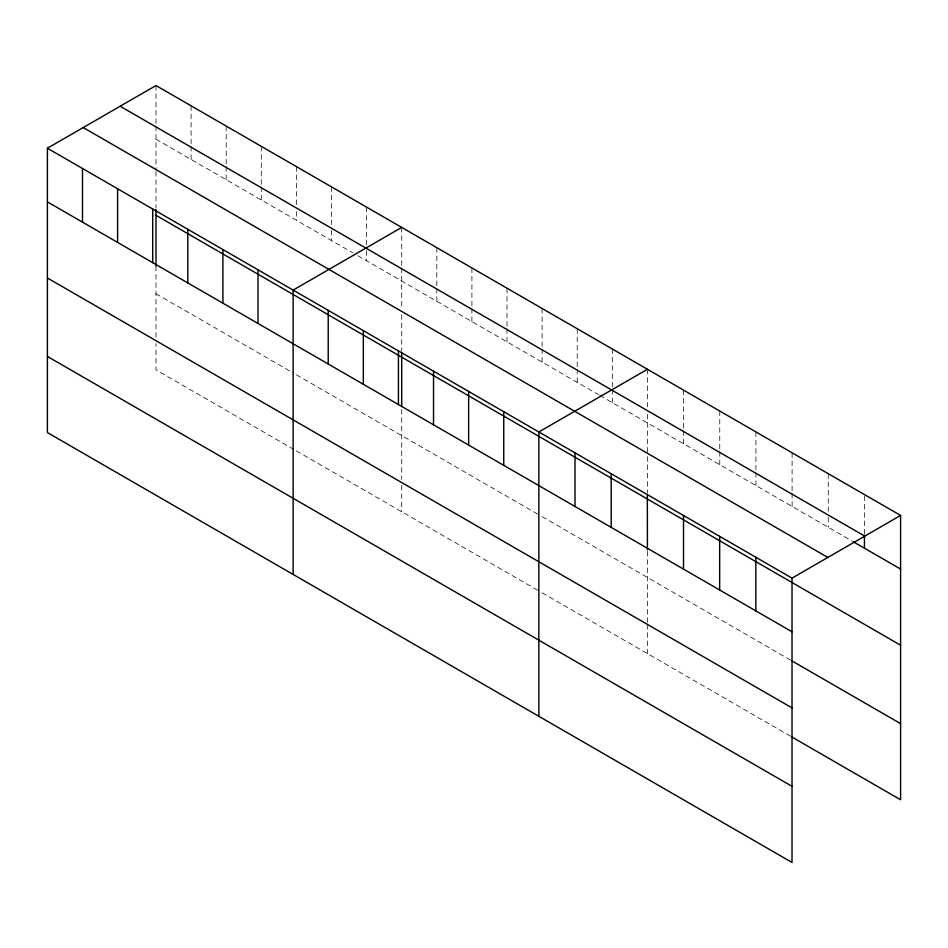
<?xml version="1.0" encoding="UTF-8"?>
<svg xmlns="http://www.w3.org/2000/svg" width="948" height="948" viewBox="0 0 948 948"><rect width="100%" height="100%" fill="white"/><g stroke="black" fill="none" stroke-linecap="round" stroke-linejoin="round"><path stroke-width="0.71" stroke-dasharray="4.74 3.56" d="M155.982 139.178L352.81 252.82M357.834 255.711L598.544 394.688M599.788 395.411L851.968 541M155.982 293.738L293.892 373.358M296.404 374.804L539.613 515.226M542.126 516.672L790.857 660.27M293.892 449.482L155.982 369.862L155.982 343.508M296.404 450.928L539.613 591.351M542.126 592.796L790.857 736.395M864.434 496.017L864.434 533.7M828.268 473.68L828.268 511.375M828.268 517.17L828.268 527.313M792.101 452.8L792.101 491.941M792.101 493.387L792.101 506.433M755.935 431.921L755.935 471.061M755.935 472.507L755.935 485.554M719.769 411.041L719.769 450.181M719.769 451.627L719.769 464.674M683.603 390.161L683.603 429.302M683.603 430.748L683.603 443.794M647.437 369.282L647.437 406.965M647.437 414.217L647.437 455.123M647.437 456.581L647.437 493.185M647.437 551.321L647.437 622.86M647.437 624.317L647.437 653.599M612.325 349.006L612.325 388.147M612.325 389.604L612.325 402.651M577.225 328.743L577.225 367.883M577.225 369.329L577.225 382.376M542.126 308.479L542.126 347.62M542.126 349.065L542.126 362.112M507.014 288.216L507.014 327.344M507.014 328.802L507.014 341.849M471.914 267.94L471.914 307.081M471.914 308.538L471.914 321.573M436.815 247.677L436.815 286.817M436.815 288.263L436.815 301.31M401.715 227.413L401.715 266.554M401.715 268L401.715 307.401M401.715 314.712L401.715 351.317M401.715 409.465L401.715 479.522M401.715 485.376L401.715 511.73M366.603 207.15L366.603 244.833M366.603 250.627L366.603 260.783M331.504 186.874L331.504 224.569M331.504 230.364L331.504 240.508M296.404 166.611L296.404 205.752M296.404 211.546L296.404 220.244M261.293 146.347L261.293 185.488M261.293 186.934L261.293 199.981M226.193 126.084L226.193 165.213M226.193 166.67L226.193 179.717M191.093 105.809L191.093 144.949M191.093 146.395L191.093 159.442M155.982 85.545L155.982 124.686M155.982 126.131L155.982 169.917M155.982 171.387L155.982 207.991M155.982 266.139L155.982 337.654"/><path stroke-width="1.42" d="M47.4 148.232L792.018 578.138L792.018 862.455L47.4 432.561L47.4 148.232L155.982 85.545L900.6 515.439L900.6 799.768L792.101 737.117M401.715 227.413L293.122 290.1L293.122 574.417M647.437 369.282L538.843 431.968L538.843 716.285M792.018 578.138L900.6 515.439M120.159 106.235L864.766 536.13M853.212 541.723L900.6 569.073M83.234 127.553L827.841 557.448M155.982 215.303L900.6 645.209M47.4 201.877L792.018 631.771M792.101 660.993L900.6 723.632M47.4 278.001L792.018 707.895M47.4 356.424L792.018 786.33M864.434 535.146L864.434 548.193M755.84 557.258L755.84 610.891M719.674 536.378L719.674 590.011M683.508 515.499L683.508 569.132M647.342 494.607L647.437 549.876M611.176 473.727L611.176 527.361M575.009 452.848L575.009 506.481M503.744 411.705L503.744 465.338M468.644 391.441L468.644 445.074M433.532 371.166L433.532 424.799M401.715 352.774L401.715 406.55M398.433 350.902L398.433 404.535M363.333 330.639L363.333 384.272M328.221 310.375L328.221 364.008M258.022 269.836L258.022 323.469M222.91 249.573L222.91 303.206M187.811 229.309L187.811 282.942M155.982 209.449L155.982 266.139M152.711 209.034L152.711 262.667M117.611 188.771L117.611 242.404M82.5 168.507L82.5 222.14"/></g></svg>
